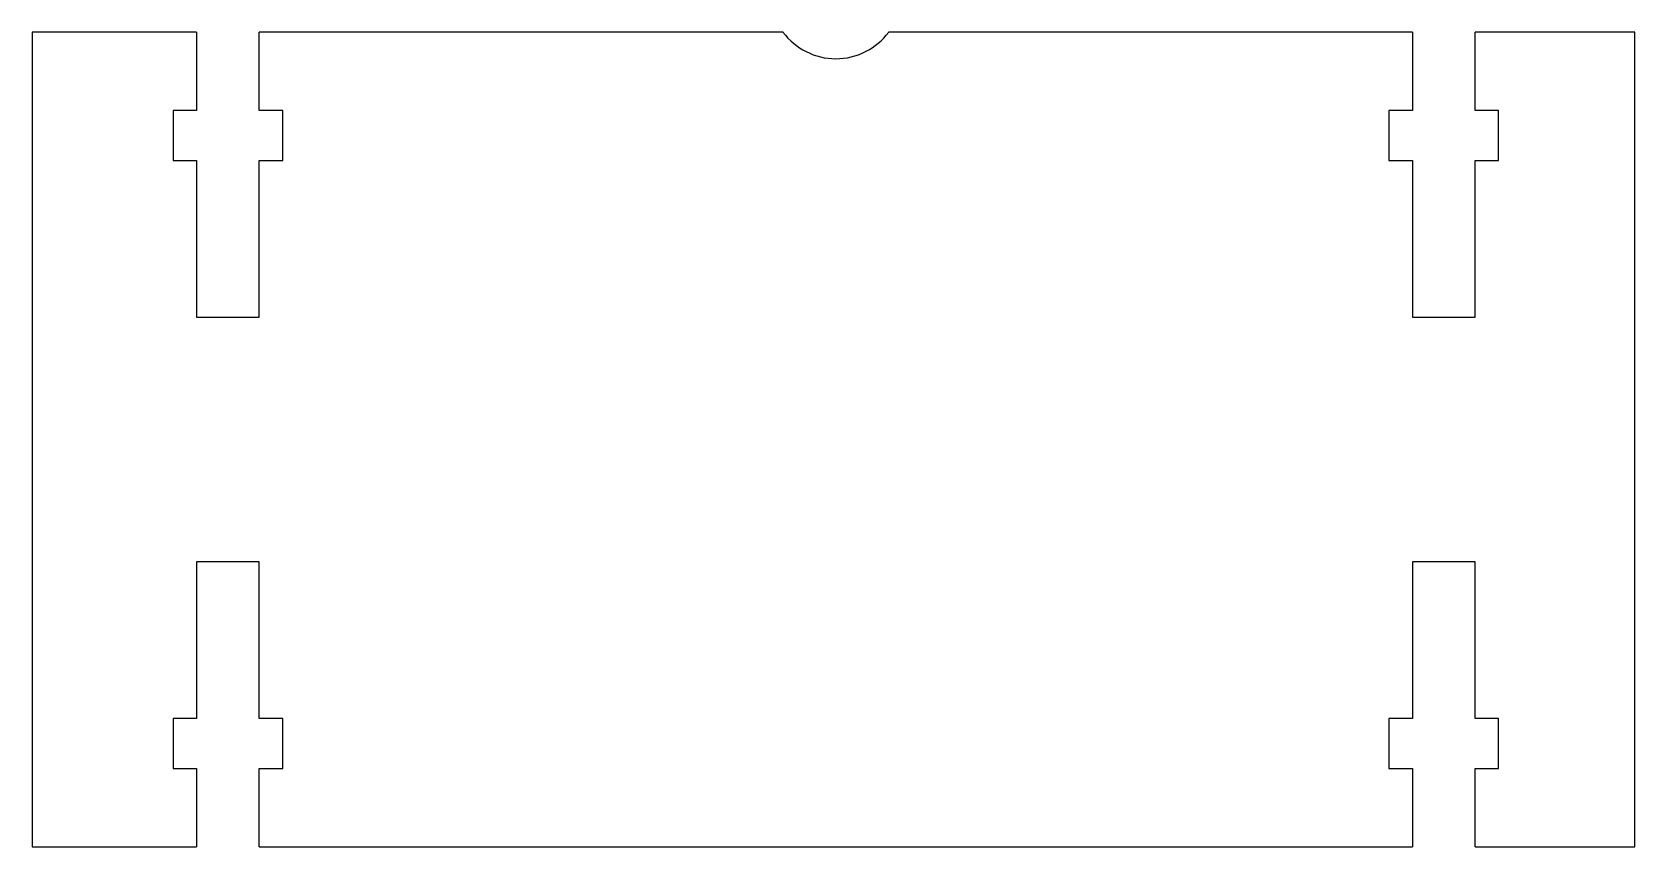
# Model space of a CAD drawing. Header units: millimetres. Extents: x -51 to 51, y -26 to 26.
import ezdxf

# ---------------------------------------------------------------- set-up
doc = ezdxf.new("R2010")
doc.units = ezdxf.units.MM

msp = doc.modelspace()

# ---------------------------------------------------------------- linework, layer by layer
at = {"color": 7, "linetype": 'Continuous', "lineweight": 25}
for p, q in [((-40.65, 26), (-51.15, 26)), ((-51.15, 26), (-51.15, -26)), ((-40.65, 26), (-40.65, 21)), ((-3.22, 26), (-36.65, 26)), ((-36.65, 21), (-36.65, 26)), ((36.95, 26), (3.52, 26)), ((36.95, 26), (36.95, 21)), ((51.15, 26), (40.95, 26)), ((40.95, 21), (40.95, 26)), ((51.15, -26), (51.15, 26)), ((-42.15, 21), (-42.15, 17.8)), ((-40.65, 21), (-42.15, 21)), ((-35.15, 21), (-36.65, 21)), ((-35.15, 17.8), (-35.15, 21)), ((35.45, 21), (35.45, 17.8)), ((36.95, 21), (35.45, 21)), ((42.45, 21), (40.95, 21)), ((42.45, 17.8), (42.45, 21)), ((-42.15, 17.8), (-40.65, 17.8)), ((-40.65, 17.8), (-40.65, 7.8)), ((-36.65, 17.8), (-35.15, 17.8)), ((-36.65, 7.8), (-36.65, 17.8)), ((35.45, 17.8), (36.95, 17.8)), ((36.95, 17.8), (36.95, 7.8)), ((40.95, 17.8), (42.45, 17.8)), ((40.95, 7.8), (40.95, 17.8)), ((-40.65, 7.8), (-36.65, 7.8)), ((36.95, 7.8), (40.95, 7.8)), ((-40.65, -7.8), (-40.65, -17.8)), ((-36.65, -7.8), (-40.65, -7.8)), ((-36.65, -17.8), (-36.65, -7.8)), ((36.95, -7.8), (36.95, -17.8)), ((40.95, -7.8), (36.95, -7.8)), ((40.95, -17.8), (40.95, -7.8)), ((-42.15, -17.8), (-42.15, -21)), ((-40.65, -17.8), (-42.15, -17.8)), ((-35.15, -17.8), (-36.65, -17.8)), ((-35.15, -21), (-35.15, -17.8)), ((35.45, -17.8), (35.45, -21)), ((36.95, -17.8), (35.45, -17.8)), ((42.45, -17.8), (40.95, -17.8)), ((42.45, -21), (42.45, -17.8)), ((-42.15, -21), (-40.65, -21)), ((-40.65, -21), (-40.65, -26)), ((-36.65, -21), (-35.15, -21)), ((-36.65, -26), (-36.65, -21)), ((35.45, -21), (36.95, -21)), ((36.95, -21), (36.95, -26)), ((40.95, -21), (42.45, -21)), ((40.95, -26), (40.95, -21)), ((-51.15, -26), (-40.65, -26)), ((-36.65, -26), (36.95, -26)), ((40.95, -26), (51.15, -26))]:
    msp.add_line(p, q, dxfattribs=at)
msp.add_arc((0.15, 28.5), 4.2, 216.5296, 323.4704, dxfattribs=at)

doc.saveas('drawing.dxf')
